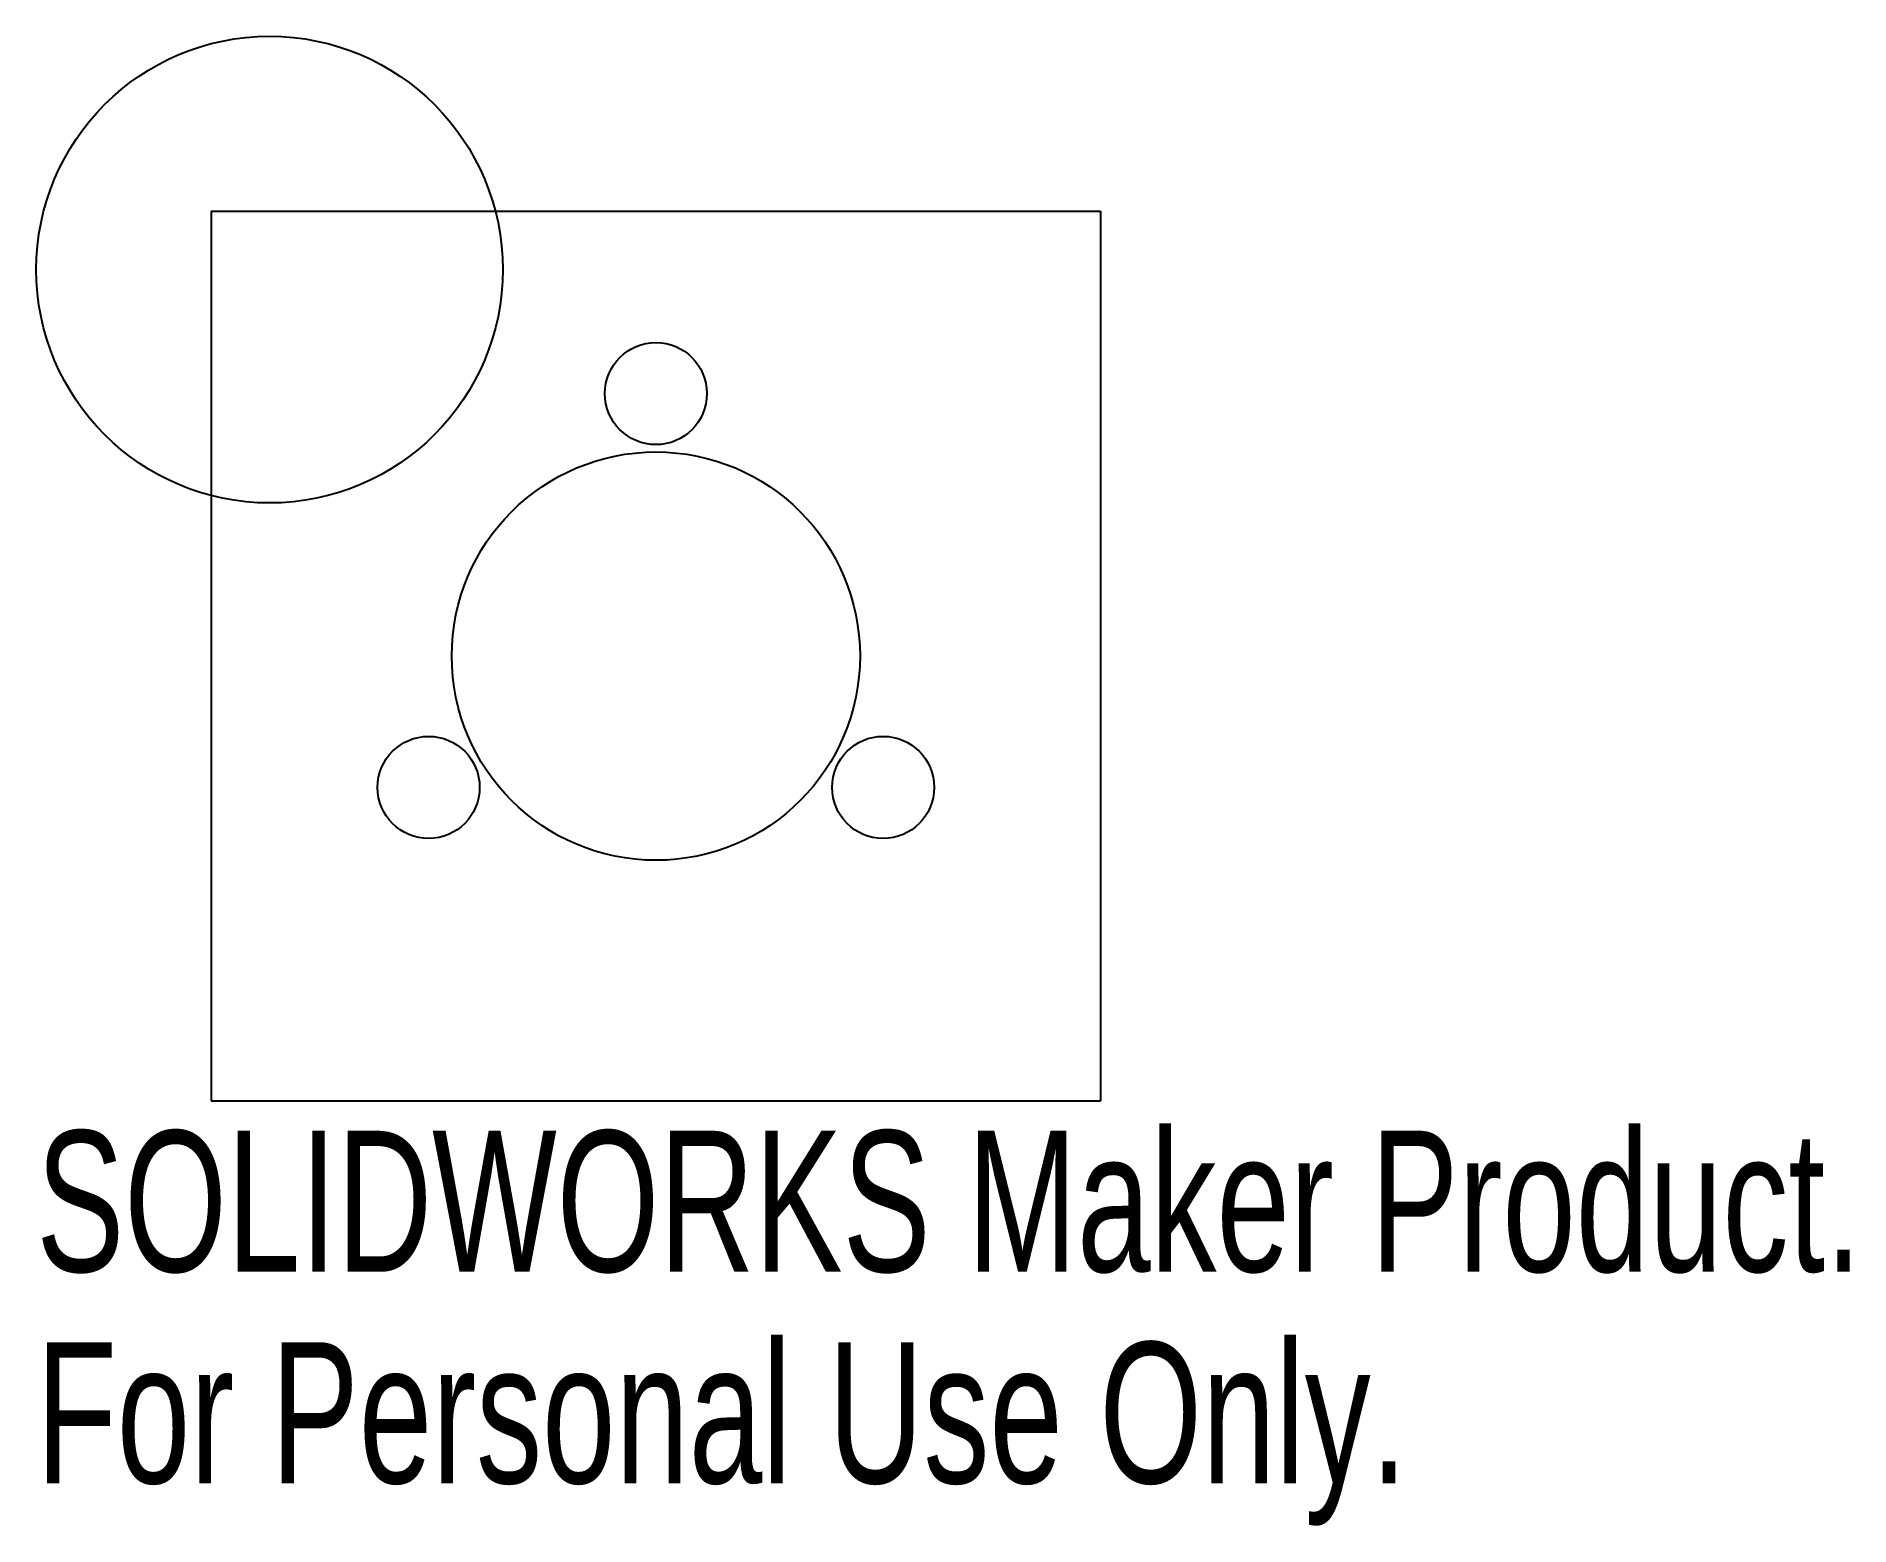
# Model space of a CAD drawing. Header units: millimetres. Extents: x -21.2 to 40.9, y -29.8 to 21.2.
import ezdxf

# ---------------------------------------------------------------- set-up
doc = ezdxf.new("R2010")
doc.units = ezdxf.units.MM
doc.styles.add('SLDTEXTSTYLE0', font='TXT', dxfattribs={"width": 0.7})

msp = doc.modelspace()

# ---------------------------------------------------------------- linework, layer by layer
at = {"color": 7, "linetype": 'Continuous'}
for p, q in [((-15.25, 15.25), (15.25, 15.25)), ((-15.25, 15.25), (-15.25, -15.25)), ((15.25, 15.25), (15.25, -15.25)), ((-15.25, -15.25), (15.25, -15.25))]:
    msp.add_line(p, q, dxfattribs=at)
for centre, radius in [((-13.25, 13.25), 8), ((0, 9), 1.75), ((0, 0), 7), ((-7.794, -4.5), 1.75), ((7.794, -4.5), 1.75)]:
    msp.add_circle(centre, radius, dxfattribs=at)

# ---------------------------------------------------------------- texts
at = {"color": 7, "linetype": 'Continuous', "char_height": 4.83362, "attachment_point": 1, "style": 'SLDTEXTSTYLE0'}
for s, insert in [('SOLIDWORKS Maker Product.', (-21.25, -16.27)), ('For Personal Use Only.', (-21.25, -23.52))]:
    msp.add_mtext(s, dxfattribs=dict(at, insert=insert))

doc.saveas('drawing.dxf')
